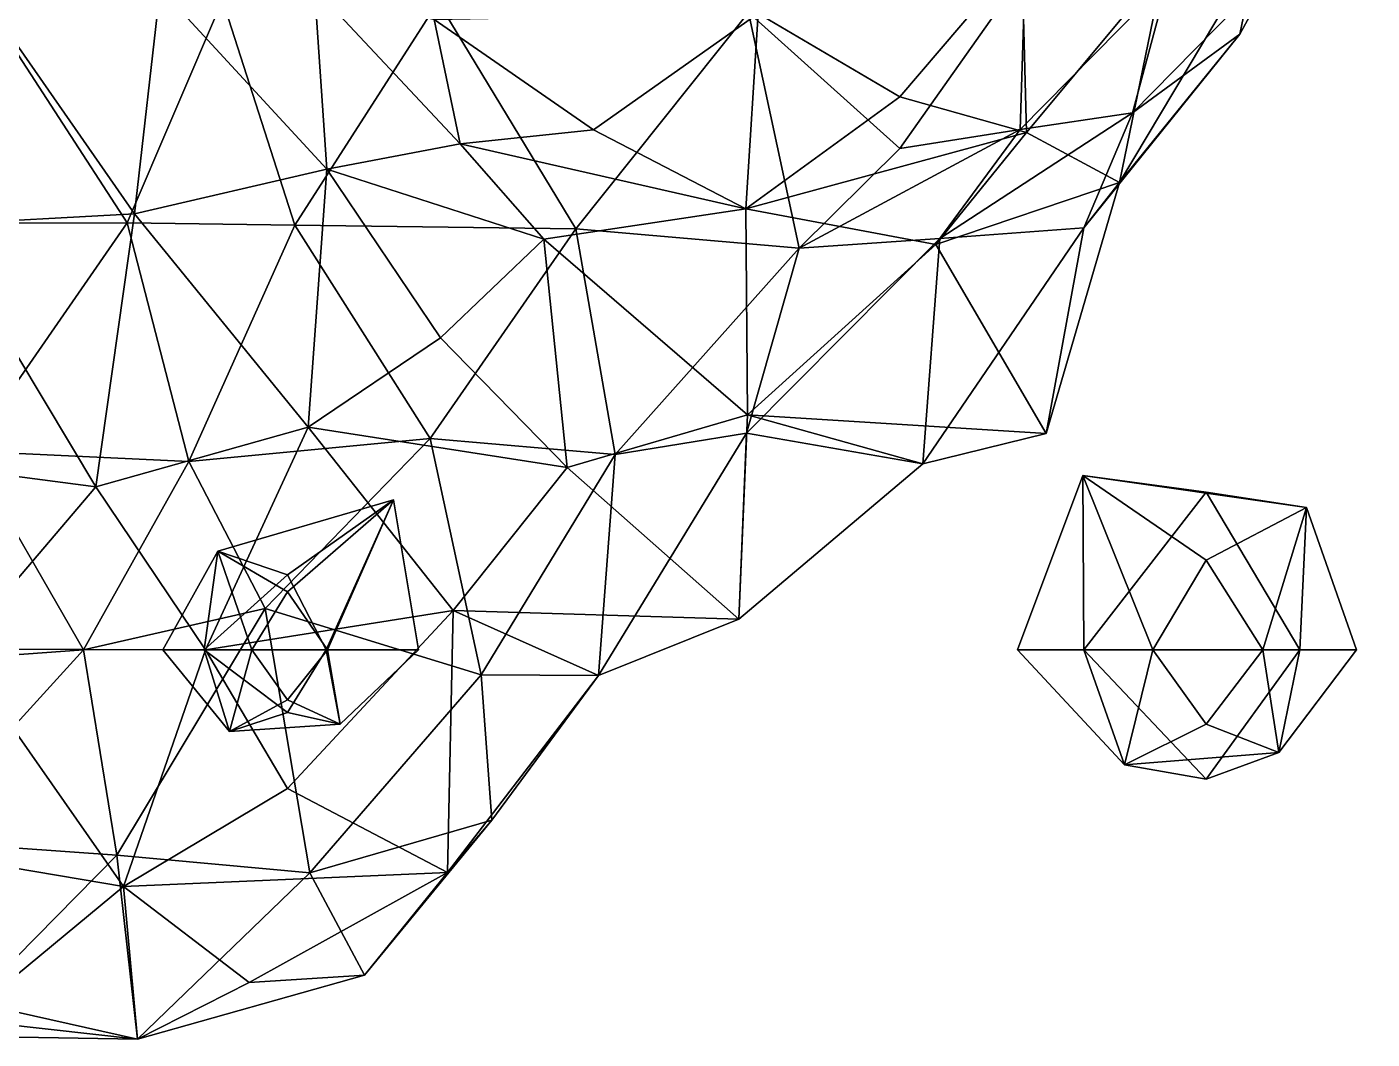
# Model space of a CAD drawing. Extents: x 290083 to 295691, y 4553739 to 4561622.
# Drawn here: x 291410.9 to 291521.6, y 4560781.4 to 4560864.7 of the extents above; entities that cross this region are included whole.
import ezdxf

# ---------------------------------------------------------------- set-up
doc = ezdxf.new("R2010")
doc.units = 0
doc.layers.add('Au_ppm_Pref_-_0_3', color=7, linetype='CONTINUOUS')

msp = doc.modelspace()

# ---------------------------------------------------------------- linework, layer by layer
at = {"layer": 'Au_ppm_Pref_-_0_3'}
for points in [[(291512.1, 4560870.84, 1639.25), (291521.6, 4560883.94, 1633.31), (291510.72, 4560864.1, 1633.56)], [(291513.82, 4560869.79, 1627.37), (291510.72, 4560864.1, 1633.56), (291521.6, 4560883.94, 1633.31)], [(291492.77, 4560870.71, 1648.66), (291482.73, 4560858.94, 1647.85), (291471.09, 4560865.81, 1651.54)], [(291493.17, 4560856, 1643.9), (291482.73, 4560858.94, 1647.85), (291492.77, 4560870.71, 1648.66)], [(291504.42, 4560869.57, 1644.21), (291493.17, 4560856, 1643.9), (291492.77, 4560870.71, 1648.66)], [(291504.42, 4560869.57, 1644.21), (291512.1, 4560870.84, 1639.25), (291500.82, 4560851.9, 1639.25)], [(291500.82, 4560851.9, 1639.25), (291512.1, 4560870.84, 1639.25), (291510.72, 4560864.1, 1633.56)], [(291470.29, 4560865.88, 1616.34), (291482.73, 4560854.68, 1617.36), (291493.06, 4560869.3, 1617.37)], [(291493.06, 4560869.3, 1617.37), (291482.73, 4560854.68, 1617.36), (291492.64, 4560856.25, 1622.55)], [(291493.06, 4560869.3, 1617.37), (291492.64, 4560856.25, 1622.55), (291504.85, 4560868.66, 1622.08)], [(291504.42, 4560869.57, 1644.21), (291500.82, 4560851.9, 1639.25), (291493.17, 4560856, 1643.9)], [(291504.85, 4560868.66, 1622.08), (291501.88, 4560857.63, 1627.37), (291513.82, 4560869.79, 1627.37)], [(291513.82, 4560869.79, 1627.37), (291501.88, 4560857.63, 1627.37), (291510.72, 4560864.1, 1633.56)], [(291421.87, 4560867.89, 1639), (291419.77, 4560849.3, 1632.75), (291407.78, 4560866.52, 1632.65)], [(291421.87, 4560867.89, 1639), (291435.59, 4560852.99, 1638.19), (291419.77, 4560849.3, 1632.75)], [(291435.59, 4560852.99, 1638.19), (291421.87, 4560867.89, 1639), (291434.56, 4560867.89, 1645.26)], [(291435.59, 4560852.99, 1638.19), (291434.56, 4560867.89, 1645.26), (291446.56, 4560855.08, 1643.96)], [(291444.41, 4560865.3, 1651.27), (291446.56, 4560855.08, 1643.96), (291434.56, 4560867.89, 1645.26)], [(291504.85, 4560868.66, 1622.08), (291492.64, 4560856.25, 1622.55), (291501.88, 4560857.63, 1627.37)], [(291427.01, 4560866.9, 1612.07), (291407.89, 4560865.9, 1611.22), (291419.15, 4560848.58, 1611.48)], [(291427.01, 4560866.9, 1612.07), (291419.15, 4560848.58, 1611.48), (291432.95, 4560848.39, 1613.77)], [(291444.75, 4560866.77, 1615.54), (291427.01, 4560866.9, 1612.07), (291432.95, 4560848.39, 1613.77)], [(291444.75, 4560866.77, 1615.54), (291432.95, 4560848.39, 1613.77), (291456.07, 4560848.09, 1616.88)], [(291444.75, 4560866.77, 1615.54), (291456.07, 4560848.09, 1616.88), (291470.29, 4560865.88, 1616.34)], [(291392.72, 4560848.55, 1610.18), (291419.15, 4560848.58, 1611.48), (291407.89, 4560865.9, 1611.22)], [(291403.63, 4560848.43, 1627.73), (291407.78, 4560866.52, 1632.65), (291419.77, 4560849.3, 1632.75)], [(291457.54, 4560856.23, 1648.75), (291444.41, 4560865.3, 1651.27), (291471.09, 4560865.81, 1651.54)], [(291470.29, 4560865.88, 1616.34), (291456.07, 4560848.09, 1616.88), (291474.46, 4560846.5, 1620.23)], [(291470.06, 4560849.73, 1645.08), (291457.54, 4560856.23, 1648.75), (291471.09, 4560865.81, 1651.54)], [(291470.06, 4560849.73, 1645.08), (291471.09, 4560865.81, 1651.54), (291482.73, 4560858.94, 1647.85)], [(291470.29, 4560865.88, 1616.34), (291474.46, 4560846.5, 1620.23), (291482.73, 4560854.68, 1617.36)], [(291457.54, 4560856.23, 1648.75), (291446.56, 4560855.08, 1643.96), (291444.41, 4560865.3, 1651.27)], [(291500.82, 4560851.9, 1639.25), (291510.72, 4560864.1, 1633.56), (291497.87, 4560848.15, 1633.43)], [(291501.88, 4560857.63, 1627.37), (291497.87, 4560848.15, 1633.43), (291510.72, 4560864.1, 1633.56)], [(291470.06, 4560849.73, 1645.08), (291482.73, 4560858.94, 1647.85), (291493.17, 4560856, 1643.9)], [(291501.88, 4560857.63, 1627.37), (291486.03, 4560847.28, 1626.5), (291497.87, 4560848.15, 1633.43)], [(291501.88, 4560857.63, 1627.37), (291492.64, 4560856.25, 1622.55), (291486.03, 4560847.28, 1626.5)], [(291470.06, 4560849.73, 1645.08), (291446.56, 4560855.08, 1643.96), (291457.54, 4560856.23, 1648.75)], [(291470.06, 4560849.73, 1645.08), (291493.17, 4560856, 1643.9), (291485.69, 4560846.79, 1641.41)], [(291492.64, 4560856.25, 1622.55), (291474.46, 4560846.5, 1620.23), (291486.03, 4560847.28, 1626.5)], [(291492.64, 4560856.25, 1622.55), (291482.73, 4560854.68, 1617.36), (291474.46, 4560846.5, 1620.23)], [(291500.82, 4560851.9, 1639.25), (291485.69, 4560846.79, 1641.41), (291493.17, 4560856, 1643.9)], [(291435.59, 4560852.99, 1638.19), (291446.56, 4560855.08, 1643.96), (291453.44, 4560847.22, 1640.07)], [(291453.44, 4560847.22, 1640.07), (291446.56, 4560855.08, 1643.96), (291470.06, 4560849.73, 1645.08)], [(291435.59, 4560852.99, 1638.19), (291434.04, 4560831.76, 1632.86), (291419.77, 4560849.3, 1632.75)], [(291435.59, 4560852.99, 1638.19), (291444.94, 4560839.12, 1636.64), (291434.04, 4560831.76, 1632.86)], [(291435.59, 4560852.99, 1638.19), (291453.44, 4560847.22, 1640.07), (291444.94, 4560839.12, 1636.64)], [(291485.69, 4560846.79, 1641.41), (291500.82, 4560851.9, 1639.25), (291494.77, 4560831.24, 1639.29)], [(291500.82, 4560851.9, 1639.25), (291497.87, 4560848.15, 1633.43), (291494.77, 4560831.24, 1639.29)], [(291416.59, 4560826.85, 1630.33), (291403.63, 4560848.43, 1627.73), (291419.77, 4560849.3, 1632.75)], [(291416.59, 4560826.85, 1630.33), (291419.77, 4560849.3, 1632.75), (291434.04, 4560831.76, 1632.86)], [(291470.19, 4560832.77, 1638.73), (291453.44, 4560847.22, 1640.07), (291470.06, 4560849.73, 1645.08)], [(291470.06, 4560849.73, 1645.08), (291485.69, 4560846.79, 1641.41), (291470.19, 4560832.77, 1638.73)], [(291392.72, 4560848.55, 1610.18), (291406.12, 4560829.77, 1610.17), (291419.15, 4560848.58, 1611.48)], [(291396.07, 4560829.54, 1626.83), (291403.63, 4560848.43, 1627.73), (291416.59, 4560826.85, 1630.33)], [(291419.15, 4560848.58, 1611.48), (291406.12, 4560829.77, 1610.17), (291424.22, 4560828.94, 1614.6)], [(291419.15, 4560848.58, 1611.48), (291424.22, 4560828.94, 1614.6), (291432.95, 4560848.39, 1613.77)], [(291424.22, 4560828.94, 1614.6), (291444.09, 4560830.82, 1617.32), (291432.95, 4560848.39, 1613.77)], [(291432.95, 4560848.39, 1613.77), (291444.09, 4560830.82, 1617.32), (291456.07, 4560848.09, 1616.88)], [(291444.09, 4560830.82, 1617.32), (291459.32, 4560829.52, 1620.32), (291456.07, 4560848.09, 1616.88)], [(291456.07, 4560848.09, 1616.88), (291459.32, 4560829.52, 1620.32), (291474.46, 4560846.5, 1620.23)], [(291484.63, 4560828.74, 1633.44), (291494.77, 4560831.24, 1639.29), (291497.87, 4560848.15, 1633.43)], [(291484.63, 4560828.74, 1633.44), (291497.87, 4560848.15, 1633.43), (291486.03, 4560847.28, 1626.5)], [(291444.94, 4560839.12, 1636.64), (291453.44, 4560847.22, 1640.07), (291455.37, 4560828.45, 1635.27)], [(291455.37, 4560828.45, 1635.27), (291453.44, 4560847.22, 1640.07), (291470.19, 4560832.77, 1638.73)], [(291470.13, 4560831.26, 1627.38), (291484.63, 4560828.74, 1633.44), (291486.03, 4560847.28, 1626.5)], [(291470.13, 4560831.26, 1627.38), (291486.03, 4560847.28, 1626.5), (291474.46, 4560846.5, 1620.23)], [(291470.19, 4560832.77, 1638.73), (291485.69, 4560846.79, 1641.41), (291494.77, 4560831.24, 1639.29)], [(291474.46, 4560846.5, 1620.23), (291459.32, 4560829.52, 1620.32), (291470.13, 4560831.26, 1627.38)], [(291434.04, 4560831.76, 1632.86), (291444.94, 4560839.12, 1636.64), (291455.37, 4560828.45, 1635.27)], [(291469.5, 4560815.96, 1632.81), (291455.37, 4560828.45, 1635.27), (291470.19, 4560832.77, 1638.73)], [(291469.5, 4560815.96, 1632.81), (291470.19, 4560832.77, 1638.73), (291484.63, 4560828.74, 1633.44)], [(291484.63, 4560828.74, 1633.44), (291470.19, 4560832.77, 1638.73), (291494.77, 4560831.24, 1639.29)], [(291425.6, 4560813.44, 1630.55), (291416.59, 4560826.85, 1630.33), (291434.04, 4560831.76, 1632.86)], [(291445.99, 4560816.66, 1632.74), (291425.6, 4560813.44, 1630.55), (291434.04, 4560831.76, 1632.86)], [(291445.99, 4560816.66, 1632.74), (291434.04, 4560831.76, 1632.86), (291455.37, 4560828.45, 1635.27)], [(291459.32, 4560829.52, 1620.32), (291457.95, 4560811.31, 1627.61), (291470.13, 4560831.26, 1627.38)], [(291470.13, 4560831.26, 1627.38), (291457.95, 4560811.31, 1627.61), (291469.5, 4560815.96, 1632.81)], [(291469.5, 4560815.96, 1632.81), (291484.63, 4560828.74, 1633.44), (291470.13, 4560831.26, 1627.38)], [(291430.52, 4560816.83, 1617.48), (291444.09, 4560830.82, 1617.32), (291424.22, 4560828.94, 1614.6)], [(291430.52, 4560816.83, 1617.48), (291448.28, 4560811.37, 1619.45), (291444.09, 4560830.82, 1617.32)], [(291444.09, 4560830.82, 1617.32), (291448.28, 4560811.37, 1619.45), (291459.32, 4560829.52, 1620.32)], [(291416.59, 4560826.85, 1630.33), (291405.2, 4560813.49, 1628.69), (291396.07, 4560829.54, 1626.83)], [(291396.27, 4560812.04, 1608.44), (291415.56, 4560813.44, 1614.06), (291406.12, 4560829.77, 1610.17)], [(291415.56, 4560813.44, 1614.06), (291424.22, 4560828.94, 1614.6), (291406.12, 4560829.77, 1610.17)], [(291415.56, 4560813.44, 1614.06), (291430.52, 4560816.83, 1617.48), (291424.22, 4560828.94, 1614.6)], [(291448.28, 4560811.37, 1619.45), (291457.95, 4560811.31, 1627.61), (291459.32, 4560829.52, 1620.32)], [(291445.99, 4560816.66, 1632.74), (291455.37, 4560828.45, 1635.27), (291469.5, 4560815.96, 1632.81)], [(291416.59, 4560826.85, 1630.33), (291425.6, 4560813.44, 1630.55), (291405.2, 4560813.49, 1628.69)], [(291492.42, 4560813.44, 1615.5), (291497.8, 4560827.78, 1615.5), (291503.54, 4560813.44, 1617.57)], [(291497.8, 4560827.78, 1615.5), (291492.42, 4560813.44, 1615.5), (291497.88, 4560813.44, 1610.76)], [(291497.8, 4560827.78, 1615.5), (291507.93, 4560820.81, 1617.95), (291503.54, 4560813.44, 1617.57)], [(291497.8, 4560827.78, 1615.5), (291516.21, 4560825.15, 1615.5), (291507.93, 4560820.81, 1617.95)], [(291497.8, 4560827.78, 1615.5), (291497.88, 4560813.44, 1610.76), (291507.93, 4560826.4, 1611.18)], [(291516.21, 4560825.15, 1615.5), (291497.8, 4560827.78, 1615.5), (291507.93, 4560826.4, 1611.18)], [(291432.34, 4560818.2, 1605.2), (291426.62, 4560821.54, 1603.62), (291441.06, 4560825.77, 1603.62)], [(291441.06, 4560825.77, 1603.62), (291426.62, 4560821.54, 1603.62), (291432.34, 4560819.59, 1601.57)], [(291435.52, 4560813.44, 1602.12), (291441.06, 4560825.77, 1603.62), (291432.34, 4560819.59, 1601.57)], [(291432.34, 4560818.2, 1605.2), (291441.06, 4560825.77, 1603.62), (291435.63, 4560813.44, 1605.17)], [(291435.52, 4560813.44, 1602.12), (291443.13, 4560813.44, 1603.62), (291441.06, 4560825.77, 1603.62)], [(291441.06, 4560825.77, 1603.62), (291443.13, 4560813.44, 1603.62), (291435.63, 4560813.44, 1605.17)], [(291515.66, 4560813.44, 1611.86), (291507.93, 4560826.4, 1611.18), (291497.88, 4560813.44, 1610.76)], [(291515.66, 4560813.44, 1611.86), (291516.21, 4560825.15, 1615.5), (291507.93, 4560826.4, 1611.18)], [(291516.21, 4560825.15, 1615.5), (291512.6, 4560813.44, 1617.7), (291507.93, 4560820.81, 1617.95)], [(291516.21, 4560825.15, 1615.5), (291520.3, 4560813.44, 1615.5), (291512.6, 4560813.44, 1617.7)], [(291515.66, 4560813.44, 1611.86), (291520.3, 4560813.44, 1615.5), (291516.21, 4560825.15, 1615.5)], [(291429.41, 4560813.44, 1605), (291422.09, 4560813.44, 1603.62), (291426.62, 4560821.54, 1603.62)], [(291422.09, 4560813.44, 1603.62), (291425.49, 4560813.44, 1600.39), (291426.62, 4560821.54, 1603.62)], [(291426.62, 4560821.54, 1603.62), (291425.49, 4560813.44, 1600.39), (291432.34, 4560819.59, 1601.57)], [(291432.34, 4560818.2, 1605.2), (291429.41, 4560813.44, 1605), (291426.62, 4560821.54, 1603.62)], [(291512.6, 4560813.44, 1617.7), (291503.54, 4560813.44, 1617.57), (291507.93, 4560820.81, 1617.95)], [(291435.52, 4560813.44, 1602.12), (291432.34, 4560819.59, 1601.57), (291425.49, 4560813.44, 1600.39)], [(291432.34, 4560818.2, 1605.2), (291435.63, 4560813.44, 1605.17), (291429.41, 4560813.44, 1605)], [(291430.52, 4560816.83, 1617.48), (291415.56, 4560813.44, 1614.06), (291418.3, 4560796.54, 1616.05)], [(291434.19, 4560795.09, 1618.95), (291430.52, 4560816.83, 1617.48), (291418.3, 4560796.54, 1616.05)], [(291434.19, 4560795.09, 1618.95), (291448.28, 4560811.37, 1619.45), (291430.52, 4560816.83, 1617.48)], [(291445.99, 4560816.66, 1632.74), (291432.34, 4560802.02, 1631.18), (291425.6, 4560813.44, 1630.55)], [(291445.99, 4560816.66, 1632.74), (291445.51, 4560795.1, 1627.65), (291432.34, 4560802.02, 1631.18)], [(291457.95, 4560811.31, 1627.61), (291445.51, 4560795.1, 1627.65), (291445.99, 4560816.66, 1632.74)], [(291457.95, 4560811.31, 1627.61), (291445.99, 4560816.66, 1632.74), (291469.5, 4560815.96, 1632.81)], [(291401.26, 4560797.73, 1611.06), (291415.56, 4560813.44, 1614.06), (291396.27, 4560812.04, 1608.44)], [(291397.1, 4560797.64, 1626.35), (291405.2, 4560813.49, 1628.69), (291418.85, 4560793.94, 1628.79)], [(291418.3, 4560796.54, 1616.05), (291415.56, 4560813.44, 1614.06), (291401.26, 4560797.73, 1611.06)], [(291405.2, 4560813.49, 1628.69), (291425.6, 4560813.44, 1630.55), (291418.85, 4560793.94, 1628.79)], [(291425.6, 4560813.44, 1630.55), (291432.34, 4560802.02, 1631.18), (291418.85, 4560793.94, 1628.79)], [(291429.41, 4560813.44, 1605), (291427.57, 4560806.7, 1603.62), (291422.09, 4560813.44, 1603.62)], [(291422.09, 4560813.44, 1603.62), (291427.57, 4560806.7, 1603.62), (291425.49, 4560813.44, 1600.39)], [(291435.52, 4560813.44, 1602.12), (291425.49, 4560813.44, 1600.39), (291432.34, 4560808.28, 1601.9)], [(291427.57, 4560806.7, 1603.62), (291432.34, 4560808.28, 1601.9), (291425.49, 4560813.44, 1600.39)], [(291429.41, 4560813.44, 1605), (291432.34, 4560809.32, 1604.99), (291427.57, 4560806.7, 1603.62)], [(291429.41, 4560813.44, 1605), (291435.63, 4560813.44, 1605.17), (291432.34, 4560809.32, 1604.99)], [(291435.52, 4560813.44, 1602.12), (291432.34, 4560808.28, 1601.9), (291436.67, 4560807.32, 1603.62)], [(291436.67, 4560807.32, 1603.62), (291432.34, 4560809.32, 1604.99), (291435.63, 4560813.44, 1605.17)], [(291435.52, 4560813.44, 1602.12), (291436.67, 4560807.32, 1603.62), (291443.13, 4560813.44, 1603.62)], [(291443.13, 4560813.44, 1603.62), (291436.67, 4560807.32, 1603.62), (291435.63, 4560813.44, 1605.17)], [(291501.23, 4560803.96, 1615.5), (291492.42, 4560813.44, 1615.5), (291503.54, 4560813.44, 1617.57)], [(291492.42, 4560813.44, 1615.5), (291501.23, 4560803.96, 1615.5), (291497.88, 4560813.44, 1610.76)], [(291515.66, 4560813.44, 1611.86), (291497.88, 4560813.44, 1610.76), (291507.93, 4560802.79, 1611.94)], [(291501.23, 4560803.96, 1615.5), (291507.93, 4560802.79, 1611.94), (291497.88, 4560813.44, 1610.76)], [(291501.23, 4560803.96, 1615.5), (291503.54, 4560813.44, 1617.57), (291507.93, 4560807.32, 1617.54)], [(291507.93, 4560807.32, 1617.54), (291503.54, 4560813.44, 1617.57), (291512.6, 4560813.44, 1617.7)], [(291515.66, 4560813.44, 1611.86), (291507.93, 4560802.79, 1611.94), (291513.93, 4560804.97, 1615.5)], [(291513.93, 4560804.97, 1615.5), (291507.93, 4560807.32, 1617.54), (291512.6, 4560813.44, 1617.7)], [(291520.3, 4560813.44, 1615.5), (291513.93, 4560804.97, 1615.5), (291512.6, 4560813.44, 1617.7)], [(291515.66, 4560813.44, 1611.86), (291513.93, 4560804.97, 1615.5), (291520.3, 4560813.44, 1615.5)], [(291448.28, 4560811.37, 1619.45), (291434.19, 4560795.09, 1618.95), (291449.16, 4560799.42, 1621.44)], [(291449.16, 4560799.42, 1621.44), (291445.51, 4560795.1, 1627.65), (291457.95, 4560811.31, 1627.61)], [(291448.28, 4560811.37, 1619.45), (291449.16, 4560799.42, 1621.44), (291457.95, 4560811.31, 1627.61)], [(291436.67, 4560807.32, 1603.62), (291427.57, 4560806.7, 1603.62), (291432.34, 4560809.32, 1604.99)], [(291427.57, 4560806.7, 1603.62), (291436.67, 4560807.32, 1603.62), (291432.34, 4560808.28, 1601.9)], [(291513.93, 4560804.97, 1615.5), (291501.23, 4560803.96, 1615.5), (291507.93, 4560807.32, 1617.54)], [(291501.23, 4560803.96, 1615.5), (291513.93, 4560804.97, 1615.5), (291507.93, 4560802.79, 1611.94)], [(291445.51, 4560795.1, 1627.65), (291418.85, 4560793.94, 1628.79), (291432.34, 4560802.02, 1631.18)], [(291438.68, 4560786.66, 1621.44), (291449.16, 4560799.42, 1621.44), (291434.19, 4560795.09, 1618.95)], [(291449.16, 4560799.42, 1621.44), (291438.68, 4560786.66, 1621.44), (291445.51, 4560795.1, 1627.65)], [(291418.85, 4560793.94, 1628.79), (291407.14, 4560784.27, 1625.22), (291397.1, 4560797.64, 1626.35)], [(291418.3, 4560796.54, 1616.05), (291401.26, 4560797.73, 1611.06), (291405.04, 4560783.07, 1616.26)], [(291418.3, 4560796.54, 1616.05), (291405.04, 4560783.07, 1616.26), (291420, 4560781.39, 1621.94)], [(291418.3, 4560796.54, 1616.05), (291420, 4560781.39, 1621.94), (291434.19, 4560795.09, 1618.95)], [(291429.19, 4560786.05, 1626.11), (291418.85, 4560793.94, 1628.79), (291445.51, 4560795.1, 1627.65)], [(291420, 4560781.39, 1621.94), (291438.68, 4560786.66, 1621.44), (291434.19, 4560795.09, 1618.95)], [(291438.68, 4560786.66, 1621.44), (291429.19, 4560786.05, 1626.11), (291445.51, 4560795.1, 1627.65)], [(291420, 4560781.39, 1621.94), (291407.14, 4560784.27, 1625.22), (291418.85, 4560793.94, 1628.79)], [(291420, 4560781.39, 1621.94), (291418.85, 4560793.94, 1628.79), (291429.19, 4560786.05, 1626.11)], [(291438.68, 4560786.66, 1621.44), (291420, 4560781.39, 1621.94), (291429.19, 4560786.05, 1626.11)], [(291420, 4560781.39, 1621.94), (291393.94, 4560781.83, 1621.01), (291407.14, 4560784.27, 1625.22)], [(291393.94, 4560781.83, 1621.01), (291420, 4560781.39, 1621.94), (291405.04, 4560783.07, 1616.26)]]:
    msp.add_3dface(points, dxfattribs=at)

doc.saveas('drawing.dxf')
